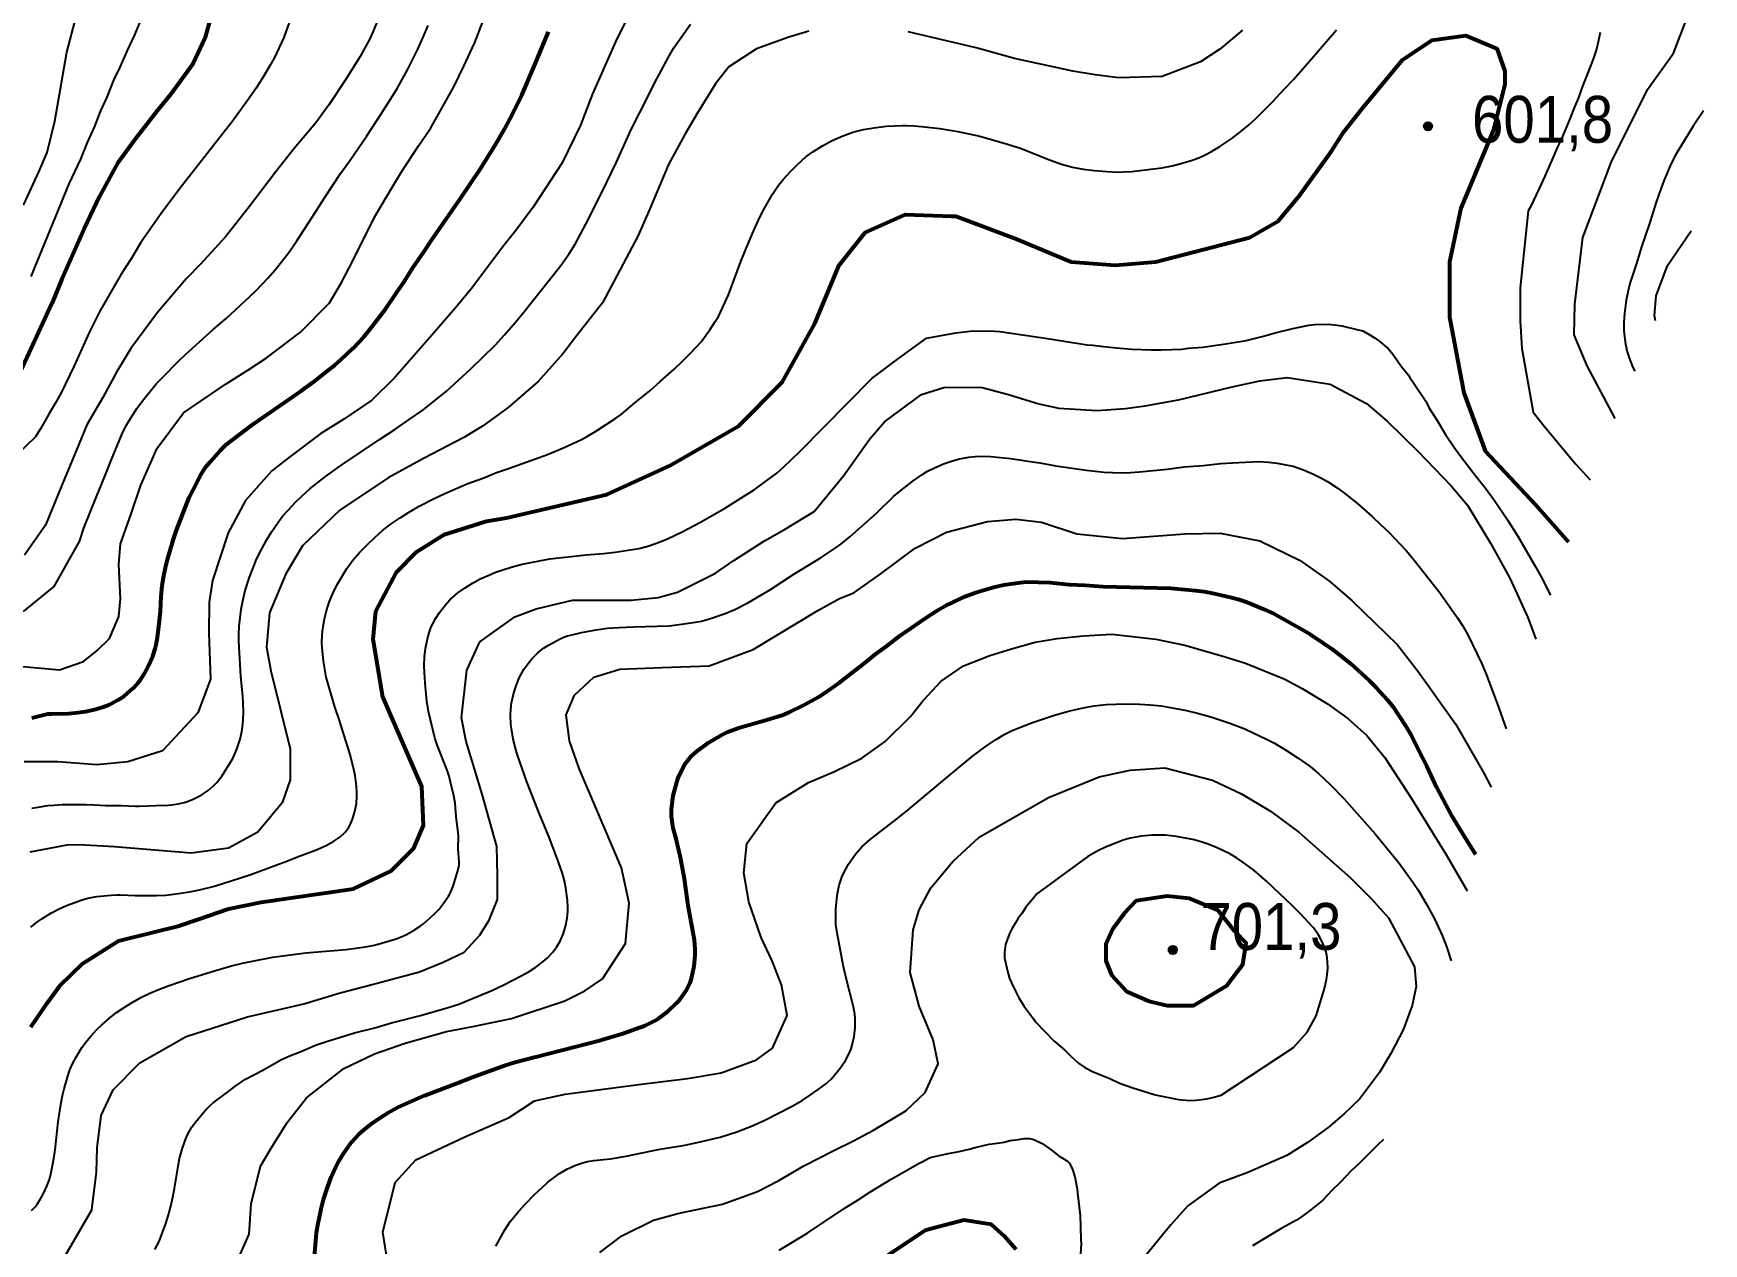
# Model space of a CAD drawing. Header units: metres. Extents: x 552626 to 559174, y 1843804 to 1852371.
# Drawn here: x 558568 to 559174, y 1848453 to 1848893 of the extents above; entities that cross this region are included whole.
import ezdxf

# ---------------------------------------------------------------- set-up
doc = ezdxf.new("R2010")
doc.units = ezdxf.units.M
doc.header["$LTSCALE"] = 6.8
for name, color, linetype, lineweight in [('1', 7, 'Continuous', 25), ('2', 7, 'Continuous', 53), ('5', 7, 'Continuous', 25)]:
    doc.layers.add(name, color=color, linetype=linetype, lineweight=lineweight)

msp = doc.modelspace()

# ---------------------------------------------------------------- hatches: boundary and pattern name
at = {"layer": '5'}
for points in [[(559075.21, 1848858.84, 1), (559072.21, 1848858.84, 1)], [(558982.59, 1848560, 1), (558979.59, 1848560, 1)]]:
    msp.add_hatch(color=256, dxfattribs=at).paths.add_polyline_path(points)

# ---------------------------------------------------------------- linework, layer by layer
at = {"layer": '1'}
for points in [[(558650.79, 1849008.94), (558644.45, 1848997.8), (558639.49, 1848988.66), (558633.69, 1848977.07), (558627.97, 1848964.45), (558625.14, 1848957.57), (558620.52, 1848945.33), (558615.89, 1848931.17), (558612.82, 1848919.86), (558611.2, 1848913.08), (558608.37, 1848902.55), (558607.26, 1848899.3), (558604.33, 1848891.96), (558601.49, 1848886.06), (558599.03, 1848880.26), (558596.7, 1848875.54), (558594.29, 1848869.36), (558591.82, 1848864.16), (558589.65, 1848858.47), (558587.12, 1848852.94), (558584.72, 1848846.94), (558580.5, 1848837.96), (558566.7, 1848804.33)], [(558564.01, 1848830.24), (558569.73, 1848842.61), (558572.55, 1848849.37), (558575.36, 1848860.75), (558579.7, 1848885.68), (558584.46, 1848903.59)], [(558694.79, 1848902.5), (558689.84, 1848890.75), (558686.23, 1848884.16), (558680.9, 1848875.7), (558674.97, 1848866.79), (558670.09, 1848860.06), (558662.28, 1848850.8), (558655.43, 1848842.17), (558645.94, 1848829.63), (558637.29, 1848818.74), (558628.15, 1848808.69), (558623.2, 1848803.62), (558612.67, 1848791.22), (558602.98, 1848778.15), (558597.79, 1848769.58), (558592.81, 1848760.39), (558587, 1848750.46), (558583.13, 1848741.12), (558577.92, 1848728.64), (558572.02, 1848714.16), (558564.36, 1848703.22)], [(558784.7, 1848901.26), (558778.84, 1848889.52), (558770.48, 1848870.56), (558766.12, 1848859.26), (558759.45, 1848845.63), (558748.96, 1848829.51), (558742.73, 1848821.08), (558738.34, 1848815.56), (558726.63, 1848799.94), (558721.55, 1848793.82), (558713.15, 1848784.12), (558698.71, 1848767.67), (558690.38, 1848759.51), (558680.25, 1848752.56), (558671.97, 1848747.36), (558660.13, 1848738.55), (558654.11, 1848733.87), (558644.55, 1848723), (558638.3, 1848711.35), (558632.58, 1848693.97), (558631.43, 1848686.12), (558631.3, 1848674.92), (558631.93, 1848658.28), (558627.29, 1848646.04)], [(558661.62, 1848899.88), (558658.51, 1848891.06), (558654.92, 1848883.54), (558653.58, 1848881.05), (558651.14, 1848876.95), (558648.43, 1848872.68), (558645.31, 1848868.17), (558639.96, 1848860.86), (558621.61, 1848837.37), (558614.16, 1848827.57), (558606.61, 1848816.61), (558603.04, 1848810.72), (558599.46, 1848805.22), (558591.68, 1848791.7), (558587.96, 1848784.21), (558584.65, 1848777), (558582.31, 1848771.63), (558577.76, 1848762.42), (558575.86, 1848758.85), (558573.37, 1848754.66), (558570.55, 1848749.63), (558568.35, 1848746.13), (558550.44, 1848728.94)], [(558558.47, 1848663.33), (558577.03, 1848661.56), (558585.78, 1848664.6), (558590.73, 1848668.57), (558595.2, 1848673.04), (558598.67, 1848680.98), (558599.17, 1848687.43), (558598.67, 1848699.84), (558599.17, 1848707.28), (558603.13, 1848718.2), (558606.6, 1848728.62), (558612.56, 1848742.02), (558622.12, 1848754.88), (558637.62, 1848765.41), (558645.42, 1848770.29), (558652.12, 1848774.66), (558664.53, 1848784.19), (558675.02, 1848794.78), (558679.45, 1848802.1), (558683.65, 1848810.3), (558691.38, 1848825.85), (558695.36, 1848832.61), (558701.2, 1848842.28), (558707.31, 1848851.73), (558711.83, 1848858.29), (558720.16, 1848873.14), (558723.8, 1848880.63), (558727.83, 1848889.19), (558731.18, 1848898.07)], [(558564.07, 1848682.83), (558575.09, 1848691.88), (558584.33, 1848708.14), (558586.03, 1848713.34), (558590.59, 1848724.79), (558593.64, 1848732.17), (558595.67, 1848737.37), (558599.65, 1848747.02), (558601.19, 1848749.98), (558602.29, 1848751.88), (558605.14, 1848756.49), (558607.23, 1848759.22), (558612.29, 1848765.46), (558614.64, 1848767.97), (558620.22, 1848773.65), (558622.81, 1848776.08), (558632.98, 1848785.19), (558637.52, 1848789.08), (558646.2, 1848797.02), (558648.36, 1848799.18), (558652.79, 1848803.83), (558655.39, 1848806.75), (558660.26, 1848813.06), (558663.26, 1848817.28), (558668.82, 1848825.82), (558673.2, 1848832.84), (558679.05, 1848841.66), (558682.77, 1848846.87), (558688.59, 1848855.38), (558693.83, 1848863.3), (558699.46, 1848872.34), (558703.5, 1848879.51), (558707.04, 1848886.55), (558709.11, 1848891.16), (558710.86, 1848895.36)], [(558673.63, 1848731.82), (558679.49, 1848736.04), (558693.24, 1848745.22), (558698.8, 1848748.8), (558703.91, 1848752.42), (558708.98, 1848755.86), (558717.55, 1848762.69), (558726.5, 1848770.92), (558735.16, 1848779.46), (558738.54, 1848783.13), (558742.61, 1848787.8), (558744.99, 1848790.7), (558758.96, 1848808.31), (558761.96, 1848812.46), (558764.21, 1848816.05), (558768.09, 1848823.28), (558773.98, 1848835.04), (558779.05, 1848845.62), (558784.71, 1848857.87), (558787.64, 1848863.87), (558793.81, 1848876), (558798.14, 1848883.94), (558800.06, 1848887.26), (558806.04, 1848895.85)], [(558887.22, 1848859.04), (558889.9, 1848858.81), (558896.55, 1848858.08), (558903.08, 1848856.93), (558907.11, 1848856.14), (558911.02, 1848855.27), (558921.12, 1848852.4), (558925.83, 1848850.88), (558936.37, 1848846.66), (558940.7, 1848845.15), (558944.66, 1848844.01), (558948.51, 1848843.26), (558952.6, 1848842.76), (558957.31, 1848842.37), (558961.07, 1848842.23), (558963.02, 1848842.25), (558966.28, 1848842.48), (558977.05, 1848843.81), (558980.82, 1848844.5), (558984.01, 1848845.28), (558987.72, 1848846.4), (558990.5, 1848847.44), (558992.79, 1848848.46), (558995.14, 1848849.7), (558998.2, 1848851.52), (559002.48, 1848854.41), (559005.79, 1848856.9), (559008.44, 1848859.1), (559011, 1848861.46), (559017.19, 1848867.53), (559021.59, 1848872.43), (559024.92, 1848875.86), (559032.32, 1848884.23), (559040.46, 1848893.89)], [(559141.67, 1848752.78), (559131.46, 1848771.97), (559126.75, 1848783.16), (559126.93, 1848794.26), (559129.86, 1848818.51), (559140.12, 1848845.7), (559153.31, 1848872.16), (559162.83, 1848885.39), (559167.84, 1848898.58)], [(558849, 1848893.34), (558841.79, 1848891.22), (558830.07, 1848886.92), (558820.02, 1848880.37), (558815.19, 1848874.28), (558808.45, 1848863.48), (558804.05, 1848855.9), (558798.11, 1848844.93), (558791.34, 1848828.85), (558786.95, 1848818.95), (558774.17, 1848794.72), (558764.85, 1848782.98), (558759.71, 1848776.22), (558750.83, 1848766.2), (558739.94, 1848756.84), (558730.57, 1848749.98), (558723.84, 1848745.86), (558709.4, 1848738.42), (558696.33, 1848731.26), (558678.77, 1848719.6), (558665.21, 1848706.59), (558659.18, 1848696.39), (558653.34, 1848682.34), (558652.16, 1848669.8), (558653.76, 1848661.27), (558660.83, 1848632.9), (558660.83, 1848621.67), (558657.89, 1848613.4), (558649.05, 1848602.76), (558638.44, 1848596.85), (558624.89, 1848595.08), (558596.99, 1848597.42), (558584.25, 1848598.14), (558579.69, 1848598.01), (558566.36, 1848595.45)], [(559006.37, 1848893.67), (558998.16, 1848886.81), (558991.09, 1848882.27), (558977.17, 1848876.94), (558961.54, 1848876.43), (558952.93, 1848877.5), (558944.8, 1848878.88), (558923.7, 1848883.4), (558909.75, 1848887.33), (558885.04, 1848893.11)], [(559136.21, 1848892.86), (559135.5, 1848889.5), (559134.81, 1848886.77), (559133.86, 1848883.92), (559132.83, 1848880.98), (559130.98, 1848876.38), (559129.77, 1848873.42), (559128.19, 1848868.94), (559126.95, 1848866.16), (559125.11, 1848861.56), (559123.9, 1848858.6), (559122.11, 1848854.28), (559120.86, 1848851.68), (559118.97, 1848847.44), (559117.84, 1848844.58), (559116.09, 1848840.72), (559114.05, 1848836.29), (559110.89, 1848829.63), (559110.05, 1848828.17), (559107.09, 1848800.23), (559107.09, 1848788.25), (559107.72, 1848778.17), (559111.89, 1848755.09), (559115.99, 1848749.96), (559127.25, 1848736.39), (559132.49, 1848730.54)], [(559173.71, 1848864.42), (559169.92, 1848858.84), (559163.73, 1848848.81), (559161.96, 1848845.35), (559159.5, 1848839.67), (559158.14, 1848836.17), (559156.44, 1848831.25), (559154.08, 1848823.51), (559151.13, 1848815.04), (559149.37, 1848809.06), (559147.1, 1848802.21), (559146.72, 1848800.86), (559146.18, 1848798.52), (559145.66, 1848795.7), (559144.98, 1848790.95), (559144.76, 1848787.79), (559144.79, 1848784.61), (559144.96, 1848782.53), (559145.37, 1848779.81), (559146.01, 1848777), (559146.7, 1848774.77), (559148.08, 1848771.36), (559148.77, 1848769.98)], [(558620.34, 1848580.43), (558624.86, 1848581.16), (558627.89, 1848581.79), (558632.9, 1848583.03), (558635.98, 1848583.92), (558646.11, 1848587.18), (558659.21, 1848592.11), (558664.41, 1848594.16), (558670, 1848596.16), (558673.8, 1848597.87), (558676.66, 1848599.43), (558678.83, 1848600.93), (558680.71, 1848602.71), (558681.96, 1848604.34), (558682.55, 1848605.35), (558683.45, 1848607.38), (558684.29, 1848610.2), (558684.81, 1848613.17), (558684.98, 1848615.59), (558684.98, 1848616.94), (558684.83, 1848619.43), (558684.32, 1848623.21), (558683.88, 1848625.5), (558682.54, 1848630.85), (558680.22, 1848638.1), (558678.8, 1848642.87), (558676.99, 1848648.24), (558673.91, 1848658.95), (558673.21, 1848662.56), (558672.88, 1848664.88), (558672.46, 1848668.37), (558672.3, 1848671.25), (558672.43, 1848674.28), (558672.68, 1848676.65), (558673.25, 1848680.16), (558673.96, 1848683.05), (558674.95, 1848686.14), (558676.23, 1848689.29), (558677.76, 1848692.33), (558679.5, 1848695.33), (558681.41, 1848698.35), (558683.58, 1848701.35), (558686.12, 1848704.28), (558688.83, 1848707.07), (558691.49, 1848709.66), (558694.29, 1848712.13), (558697.42, 1848714.54), (558700.65, 1848716.78), (558703.77, 1848718.74), (558707.65, 1848720.97), (558712.99, 1848723.79), (558716.94, 1848725.6), (558725.32, 1848729.24), (558731.07, 1848731.33), (558735.68, 1848733.26), (558740.02, 1848734.68), (558754.14, 1848739.72), (558760.16, 1848742.23), (558766.53, 1848745.17), (558768.7, 1848746.35), (558771.96, 1848748.29), (558778.98, 1848752.95), (558780.86, 1848754.29), (558781.87, 1848755.07), (558785.85, 1848758.51), (558791.33, 1848762.86), (558795.02, 1848766.27), (558800.16, 1848770.73), (558803.14, 1848773.56), (558805.97, 1848776.44), (558809.9, 1848780.67), (558811.79, 1848783.11), (558813.14, 1848785.03), (558815.06, 1848787.97), (558816.17, 1848789.87), (558817.71, 1848792.91), (558819.81, 1848797.73), (558824.31, 1848809.75), (558826.46, 1848815.14), (558828.51, 1848819.99), (558831.15, 1848825.63), (558832.79, 1848828.86), (558835.78, 1848834.2), (558838.01, 1848837.48), (558839.66, 1848839.48), (558842.5, 1848842.58), (558844.48, 1848844.62), (558846.65, 1848846.63), (558847.95, 1848847.7), (558850.49, 1848849.55), (558853.92, 1848851.73), (558857.42, 1848853.66), (558861.06, 1848855.31), (558864.93, 1848856.67), (558868.86, 1848857.69), (558872.64, 1848858.33), (558877.17, 1848858.82), (558880.07, 1848859.05), (558882.93, 1848859.18), (558884.48, 1848859.17), (558887.22, 1848859.04)], [(559156.31, 1848788.26), (559155.85, 1848790.21), (559156.45, 1848797.36), (559160.58, 1848808.38), (559169.19, 1848820.94)], [(558735.35, 1848697), (558737.96, 1848697.95), (558741.04, 1848698.92), (558745.02, 1848699.97), (558755.03, 1848701.86), (558768.2, 1848703.32), (558774.53, 1848703.85), (558778.71, 1848704.35), (558785.05, 1848705.28), (558787.32, 1848705.69), (558790.59, 1848706.53), (558793.7, 1848707.57), (558797.7, 1848709.14), (558802.99, 1848711.65), (558809.72, 1848715.23), (558818.71, 1848720.44), (558826.59, 1848725.3), (558829.18, 1848726.98), (558831.92, 1848728.92), (558837.35, 1848733.03), (558839.97, 1848735.24), (558842.65, 1848737.78), (558845.81, 1848741.01), (558871.89, 1848767.34), (558881.58, 1848774.62), (558891.76, 1848781.9), (558902.31, 1848783.87), (558908.61, 1848784.59), (558916.38, 1848784.48), (558918.3, 1848784.43), (558935.58, 1848781.85), (558949.98, 1848779.58), (558952.11, 1848779.36), (558954.05, 1848779.13), (558955.99, 1848778.9), (558960.7, 1848778.43), (558966.23, 1848777.97), (558973.28, 1848777.78), (558977.13, 1848777.67), (558984.39, 1848777.96), (558986.82, 1848778.33), (558991.98, 1848778.65), (559001.05, 1848779.96), (559007.67, 1848781.09), (559013.97, 1848782.64), (559018.22, 1848783.85), (559024.6, 1848785.5), (559030.4, 1848786.62), (559032.64, 1848786.97), (559037.57, 1848786.99), (559040.79, 1848786.72), (559042.38, 1848786.44), (559048.85, 1848784.91), (559050.07, 1848784.59), (559052.32, 1848783.3), (559054.57, 1848782), (559056.28, 1848780.65), (559058.08, 1848779.21), (559059.21, 1848778.15), (559060.9, 1848776.16), (559062.41, 1848774.14), (559063.96, 1848771.76), (559066.61, 1848768.51), (559067.28, 1848767.49), (559068.49, 1848765.71), (559072.87, 1848759.13), (559074.04, 1848756.82), (559077.07, 1848752.02), (559080.03, 1848747.04), (559083.04, 1848742.53), (559085.22, 1848739.51), (559090.28, 1848732.87), (559094.51, 1848727.53), (559097.86, 1848723), (559102.51, 1848716.08), (559106.28, 1848710.16), (559112.6, 1848699.24), (559114.6, 1848695.61), (559118.21, 1848688.69)], [(558665.77, 1848540.4), (558678.91, 1848544.44), (558690.54, 1848547.47), (558707.72, 1848552.03), (558716.31, 1848555.57), (558723.89, 1848559.11), (558729.45, 1848565.17), (558732.99, 1848570.74), (558736.02, 1848578.32), (558736.02, 1848586.92), (558735.74, 1848597.54), (558730.47, 1848616.48), (558727.62, 1848625.67), (558724.68, 1848635.62), (558722.92, 1848644.17), (558724.92, 1848661.5), (558729.65, 1848671.81), (558742.37, 1848680.86), (558750.01, 1848683.8), (558763.28, 1848686.87), (558784.5, 1848686.86), (558794.29, 1848687.86), (558801.39, 1848689.83), (558815.14, 1848696.68), (558821.81, 1848701.31), (558832.96, 1848708.37), (558840.19, 1848712.55), (558850.89, 1848719.05), (558861.62, 1848731.98), (558871.14, 1848745.42), (558876.48, 1848751.57), (558889.87, 1848761.46), (558898.3, 1848764.23), (558911.96, 1848764), (558921.5, 1848761.49), (558932.44, 1848758.12), (558939.69, 1848756.51), (558953.55, 1848755.66), (558963.88, 1848756.46), (558971.1, 1848757.42), (558983.19, 1848759.58), (559002.59, 1848764.25), (559012.63, 1848766.43), (559022.64, 1848767.71), (559038.22, 1848765.26), (559051.37, 1848758.28), (559058.93, 1848751.82), (559069.95, 1848741), (559082.07, 1848728.37), (559088.02, 1848721.34), (559096.42, 1848707.52), (559103.41, 1848694.82), (559109.93, 1848680.65), (559112.89, 1848672.68)], [(558752.62, 1848555.74), (558754.19, 1848557.13), (558755.99, 1848558.99), (558757.49, 1848560.95), (558758.75, 1848563.14), (558759.85, 1848565.69), (558760.72, 1848568.51), (558761.31, 1848571.5), (558761.54, 1848573.97), (558761.58, 1848575.4), (558761.45, 1848578.08), (558760.88, 1848582.33), (558760.3, 1848585.05), (558759.58, 1848587.75), (558758.2, 1848591.81), (558754.77, 1848600.94), (558751.42, 1848608.94), (558746.71, 1848621.02), (558743.22, 1848631.03), (558742.53, 1848633.23), (558741.72, 1848636.44), (558741.17, 1848639.62), (558740.91, 1848641.77), (558740.75, 1848645.19), (558740.83, 1848647.38), (558741.09, 1848649.6), (558741.91, 1848653.21), (558742.88, 1848656.16), (558744.03, 1848658.91), (558745.09, 1848660.93), (558745.76, 1848662), (558747.11, 1848663.85), (558748.53, 1848665.55), (558750.65, 1848667.78), (558752.06, 1848669), (558752.91, 1848669.61), (558754.55, 1848670.61), (558758.71, 1848672.81), (558760.38, 1848673.54), (558761.44, 1848673.9), (558763.57, 1848674.48), (558766.48, 1848675.14), (558771.78, 1848676.17), (558775.9, 1848676.67), (558780.17, 1848677.01), (558785.36, 1848677.27), (558798.34, 1848677.6), (558801.16, 1848677.91), (558807.02, 1848678.73), (558810.04, 1848679.27), (558812.91, 1848680.09), (558818.64, 1848682.08), (558822.11, 1848683.46), (558826.89, 1848685.95), (558831.84, 1848688.79), (558835.05, 1848690.8), (558843.55, 1848696.34), (558853.52, 1848702.43), (558858.59, 1848705.78), (558860.66, 1848707.26), (558863.91, 1848709.83), (558873.55, 1848718.48), (558879.7, 1848724.45), (558881.74, 1848726.16), (558886.86, 1848730.15), (558890, 1848732.34), (558892.13, 1848733.64), (558894.33, 1848734.81), (558897.85, 1848736.34), (558900.76, 1848737.33), (558903.63, 1848738.13), (558907.13, 1848738.78), (558909.42, 1848739), (558911.66, 1848739.09), (558914.95, 1848738.98), (558922.28, 1848738.32), (558927.78, 1848737.41), (558932.83, 1848736.71), (558938.68, 1848735.62), (558949.61, 1848734), (558956.24, 1848733.39), (558962.19, 1848733.15), (558965.68, 1848733.2), (558969.01, 1848733.4), (558979.04, 1848734.4), (558985.23, 1848735.21), (558992.08, 1848735.77), (558998.53, 1848736.49), (559002.76, 1848736.76), (559012.01, 1848737.18), (559015.82, 1848737), (559018.93, 1848736.61), (559022.16, 1848736.04), (559024.71, 1848735.45), (559026.09, 1848735.05), (559028.54, 1848734.19), (559032.33, 1848732.54), (559034.81, 1848731.28), (559037.23, 1848729.91), (559040.69, 1848727.67), (559044.01, 1848725.21)], [(558567.08, 1848611.37), (558569.33, 1848611.82), (558572.89, 1848612.35), (558575.16, 1848612.56), (558578.06, 1848612.71), (558586.63, 1848612.73), (558589.83, 1848612.64), (558593.88, 1848612.39), (558599.72, 1848612.4), (558604.69, 1848612.15), (558605.96, 1848612.15), (558611.99, 1848612.38), (558616.57, 1848612.46), (558617.83, 1848612.57), (558620.1, 1848612.93), (558622.32, 1848613.47), (558623.52, 1848613.85), (558625.63, 1848614.67), (558627.72, 1848615.72), (558628.88, 1848616.41), (558631.01, 1848617.85), (558633.07, 1848619.61), (558634.14, 1848620.73), (558635.95, 1848623.03), (558637.61, 1848625.52), (558639.92, 1848629.45), (558641.47, 1848632.83), (558642.61, 1848636.43), (558643.22, 1848639.26), (558643.46, 1848640.75), (558643.7, 1848643.3), (558643.8, 1848646.44), (558643.78, 1848649.53), (558643.66, 1848651.93), (558642.87, 1848659.32), (558642.19, 1848671.99), (558642.2, 1848674.39), (558642.33, 1848677.43), (558642.6, 1848680.53), (558643.01, 1848683.63), (558643.57, 1848686.68), (558644.49, 1848690.39), (558646.08, 1848695.28), (558647.55, 1848699.2), (558648.6, 1848701.74), (558650.47, 1848705.57), (558652.19, 1848708.67), (558654.09, 1848711.78), (558656.54, 1848715.37), (558658.18, 1848717.45), (558659.91, 1848719.46), (558662.84, 1848722.59), (558664.85, 1848724.56), (558668.06, 1848727.41), (558673.63, 1848731.82)], [(559044.01, 1848725.21), (559048.33, 1848721.67), (559053.46, 1848717.23), (559056.51, 1848714.4), (559059.46, 1848711.52), (559063.51, 1848707.33), (559065.84, 1848704.77), (559068.69, 1848701.45), (559077.78, 1848689.97), (559084.39, 1848680.42), (559086.41, 1848677.33), (559088.22, 1848674.05), (559091.57, 1848667.32), (559093.2, 1848663.82), (559094.79, 1848660.02), (559098.85, 1848649.44), (559102.09, 1848640.2)], [(558875.21, 1848696.51), (558887.65, 1848705.78), (558898.95, 1848711.58), (558913.8, 1848715.47), (558924.13, 1848716.27), (558933.39, 1848715.15), (558946.21, 1848710.97), (558962.87, 1848709.28), (558985.43, 1848710.97), (558998.27, 1848711.16), (559012.73, 1848708.45), (559027.32, 1848701.25), (559038.1, 1848693.61), (559046.22, 1848686.7), (559062.59, 1848670.71), (559070.13, 1848661.03), (559083.67, 1848642), (559093.78, 1848624.3), (559096.58, 1848618.99)], [(558566.88, 1848465.39), (558568.26, 1848466.82), (558568.97, 1848467.71), (558570.12, 1848469.48), (558571.41, 1848471.86), (558572.5, 1848474.22), (558573.39, 1848476.65), (558574.07, 1848479.23), (558575.07, 1848484.36), (558575.51, 1848487.4), (558576.61, 1848497.6), (558577.72, 1848504.62), (558578.2, 1848507.16), (558578.76, 1848509.55), (558580.06, 1848514.19), (558580.86, 1848516.47), (558581.85, 1848518.67), (558583.23, 1848521.27), (558585.22, 1848524.55), (558587.12, 1848527.1), (558588.48, 1848528.72), (558590.73, 1848531.17), (558592.32, 1848532.74), (558595.17, 1848535.24), (558597.78, 1848537.27), (558600.56, 1848539.15), (558602.85, 1848540.56), (558606.61, 1848542.66), (558609.89, 1848544.28), (558613.4, 1848545.75), (558616.9, 1848547.07), (558624.2, 1848549.58), (558633.28, 1848552.37), (558639.55, 1848554.16), (558643.54, 1848555.18), (558648.28, 1848556.2), (558654.55, 1848557.34), (558658.07, 1848557.87), (558666.53, 1848558.88), (558681.07, 1848560.19), (558688.14, 1848561.14), (558691.38, 1848561.76), (558693.47, 1848562.27), (558695.62, 1848562.86), (558699.21, 1848563.99), (558701.64, 1848564.95), (558703.01, 1848565.6), (558705.51, 1848567.01), (558707.97, 1848568.64), (558709.26, 1848569.6), (558711.48, 1848571.46), (558713.57, 1848573.49), (558714.68, 1848574.7), (558716.61, 1848577.05), (558718.27, 1848579.46), (558718.64, 1848580.12), (558718.98, 1848580.78), (558719.93, 1848583.11), (558721.63, 1848588.66), (558722.08, 1848590.72), (558722.16, 1848591.88), (558721.78, 1848596.67), (558721.84, 1848601.26), (558721.77, 1848602.47), (558721.02, 1848608.43), (558720.61, 1848613.23), (558720.13, 1848615.92), (558719.02, 1848620.82), (558718.44, 1848623.01), (558717.7, 1848625.23), (558714.31, 1848634.01), (558713.3, 1848636.88), (558710.98, 1848646.46), (558710.44, 1848650.29), (558709.78, 1848656.75), (558709.49, 1848660.63), (558709.44, 1848663.16), (558709.56, 1848666.32), (558709.93, 1848669.35), (558710.64, 1848672.86), (558711.24, 1848675.04), (558712, 1848677.16), (558712.52, 1848678.32), (558713.65, 1848680.38), (558714.93, 1848682.36), (558717.13, 1848685.24), (558718.74, 1848686.97), (558719.72, 1848687.9), (558721.66, 1848689.51), (558724.31, 1848691.4), (558727.01, 1848693.08), (558729.77, 1848694.57), (558732.58, 1848695.88), (558735.35, 1848697)], [(558638.88, 1848440.97), (558645.94, 1848456.83), (558646.6, 1848467.84), (558650.05, 1848481.48), (558653.92, 1848488.09), (558659.67, 1848497.37), (558666.75, 1848506.29), (558680.31, 1848516.97), (558691.4, 1848522.23), (558702.54, 1848526.09), (558717.48, 1848530.37), (558727.03, 1848532.24), (558741.1, 1848535.15), (558760.44, 1848541.48), (558767.73, 1848545.15), (558774.18, 1848549.49), (558782.48, 1848562.27), (558783.75, 1848576.95), (558781, 1848589.75), (558765.71, 1848625.82), (558762.17, 1848635.87), (558760.99, 1848645.32), (558763.94, 1848652.42), (558771.01, 1848658.92), (558780.44, 1848661.87), (558795.76, 1848662.46), (558812.85, 1848663.05), (558828.76, 1848668.96), (558852.32, 1848683.15), (558860.14, 1848687.55), (558865.34, 1848689.59), (558875.21, 1848696.51)], [(558695.88, 1848448.55), (558694.47, 1848457.52), (558698.94, 1848475.65), (558706.36, 1848483.83), (558723.94, 1848492.02), (558740.22, 1848499.17), (558749.43, 1848505.24), (558760.59, 1848507.68), (558787.33, 1848511.13), (558804.96, 1848513.29), (558817.19, 1848515.34), (558830.02, 1848520.15), (558835.84, 1848524.29), (558841.16, 1848536.22), (558839.11, 1848547.3), (558835.67, 1848556.04), (558831.74, 1848564.46), (558827.29, 1848577.45), (558825.45, 1848587.91), (558826.54, 1848598.58), (558837.06, 1848613.3), (558848.94, 1848620.7), (558858.38, 1848624.75), (558868.24, 1848629.61), (558876.68, 1848635.59), (558885.93, 1848644.63), (558890.54, 1848650.43), (558897.06, 1848657.48), (558905.16, 1848663.04), (558914.63, 1848666.83), (558922.58, 1848669.29), (558931.18, 1848671.69), (558939.13, 1848672.99), (558948.66, 1848673.95), (558959.02, 1848674.5)], [(558959.02, 1848674.5), (558974.91, 1848672.73), (558985.44, 1848670.59), (559000.07, 1848666.36), (559007.42, 1848663.98), (559021.72, 1848658.17), (559028.02, 1848654.78), (559037.27, 1848649.28), (559044.57, 1848643.95), (559051.45, 1848637.79), (559058.03, 1848629.8), (559067.7, 1848614.97), (559080.37, 1848594.31), (559087.95, 1848581.41)], [(558627.29, 1848646.04), (558614.47, 1848632.22), (558601.82, 1848628.2), (558590.62, 1848627.17), (558576.48, 1848628.24), (558564.26, 1848628.26)], [(558908.32, 1848630.17), (558911.64, 1848632.74), (558914.2, 1848634.57), (558916.77, 1848636.26), (558920.12, 1848638.24), (558922.82, 1848639.56), (558924.64, 1848640.35), (558930.14, 1848642.54), (558938.17, 1848645.16), (558943.78, 1848646.75), (558949.22, 1848647.98), (558952.6, 1848648.56), (558956.94, 1848648.98), (558960.43, 1848649.2), (558963.41, 1848649.29), (558969.03, 1848649.18), (558972.91, 1848648.94), (558976.87, 1848648.51), (558982.13, 1848647.64), (558986.1, 1848646.84), (558990.07, 1848645.89), (558995.28, 1848644.4), (559001.38, 1848642.37), (559007.17, 1848640.18), (559010.31, 1848638.81), (559015.13, 1848636.47), (559017.97, 1848634.96), (559022.39, 1848632.36), (559026.64, 1848629.58), (559030.88, 1848626.53), (559034.08, 1848623.9), (559038.34, 1848619.84), (559043.12, 1848614.87), (559054.51, 1848602.07), (559063.28, 1848591.51), (559068.15, 1848584.6), (559070.21, 1848581.54), (559073.32, 1848576.34), (559076.03, 1848571.23), (559078.95, 1848564.93), (559080.41, 1848561.22), (559082.11, 1848556.03)], [(558735.47, 1848452.52), (558738.71, 1848458.46), (558740.57, 1848461.41), (558743.78, 1848465.24), (558746.05, 1848467.7), (558749.48, 1848471.19), (558751.96, 1848473.48), (558754.35, 1848475.68), (558758.47, 1848478.8), (558761.2, 1848480.39), (558764.14, 1848481.82), (558766.52, 1848482.55), (558768.72, 1848483.26), (558770.96, 1848483.61), (558774.49, 1848483.92), (558777.01, 1848484.21), (558782.7, 1848485.14), (558794.34, 1848487.52), (558804.02, 1848489.19), (558809.53, 1848490.34), (558816.8, 1848492.06), (558822.88, 1848493.97), (558828.24, 1848496.07), (558833.04, 1848498.19), (558842.92, 1848503.26), (558846.58, 1848505.38), (558849.67, 1848507.38), (558852.42, 1848509.3), (558855.04, 1848511.29), (558857.07, 1848513.13), (558858.21, 1848514.37), (558860.34, 1848517.02), (558862.26, 1848519.88), (558863.12, 1848521.42), (558864.33, 1848524.12), (558865.15, 1848526.92), (558865.46, 1848528.6), (558865.79, 1848531.85), (558865.79, 1848535.07), (558865.66, 1848536.7), (558865.17, 1848539.36), (558862.64, 1848549.24), (558861.45, 1848554.43), (558859.24, 1848566.19), (558858.83, 1848569.15), (558858.75, 1848571.01), (558858.83, 1848574.77), (558859.17, 1848578.55), (558859.44, 1848580.44), (558860.05, 1848583.48), (558861, 1848586.35), (558861.74, 1848588), (558863.44, 1848591.1), (558865.89, 1848594.69), (558868.27, 1848597.34), (558871.29, 1848600), (558880.87, 1848607.42), (558884.32, 1848610.2), (558898.31, 1848621.97), (558908.32, 1848630.17)], [(558773.11, 1848450.22), (558781.15, 1848456.29), (558792.59, 1848461.97), (558801.95, 1848464.46), (558817.65, 1848467.68), (558830.36, 1848472.35), (558838.14, 1848476.33), (558847.17, 1848481.62), (558858.1, 1848487.24), (558864.92, 1848490.6), (558872.44, 1848494.55), (558884.23, 1848501.56), (558891.18, 1848508.28), (558895.91, 1848518.59), (558894.13, 1848527.39), (558889, 1848539.53), (558885.8, 1848551.77), (558886.84, 1848567.32), (558889.1, 1848574.52), (558893.33, 1848582.47), (558901.22, 1848592.12), (558910.76, 1848600.93), (558935.98, 1848615.27), (558954.41, 1848622.79), (558965.58, 1848625.23), (558978.21, 1848626.04), (558995.44, 1848621.59), (559006.04, 1848616.63), (559016.54, 1848610.38), (559026.81, 1848602.68), (559045.55, 1848586.19), (559053.25, 1848578.46), (559059.31, 1848571.57), (559068.8, 1848553.88), (559069.37, 1848546.75), (559067.98, 1848539.77), (559064.74, 1848531.04), (559060.2, 1848522.42), (559056.11, 1848515.52), (559048.87, 1848505.81), (559043.3, 1848500.54), (559037.45, 1848495.5), (559029.96, 1848490.14), (559022.53, 1848485.43), (559008.33, 1848479.17), (558997.96, 1848475.4), (558986.56, 1848467.15), (558980.41, 1848460.27), (558966.31, 1848443.09)], [(558566.65, 1848568.18), (558568.57, 1848569.8), (558570.61, 1848571.3), (558573.9, 1848573.36), (558576.7, 1848574.81), (558579.58, 1848576.06), (558585.26, 1848578.13), (558587.4, 1848578.76), (558588.57, 1848579.02), (558590.65, 1848579.34), (558595.88, 1848579.9), (558597.93, 1848580.03), (558599.09, 1848580.03), (558604.54, 1848579.69), (558612.29, 1848579.74), (558615.62, 1848579.84), (558620.34, 1848580.43)], [(558611.73, 1848451.3), (558613.19, 1848454.24), (558614.49, 1848457.41), (558615.65, 1848460.66), (558616.66, 1848463.86), (558617.51, 1848467.04), (558618.2, 1848470.23), (558618.78, 1848473.38), (558620.21, 1848482.21), (558620.64, 1848484.35), (558621.55, 1848487.66), (558622.65, 1848490.81), (558623.41, 1848492.68), (558624.33, 1848494.5), (558624.96, 1848495.51), (558626.32, 1848497.36), (558630.07, 1848501.86), (558631.71, 1848503.53), (558632.79, 1848504.46), (558638.04, 1848508.31), (558640.74, 1848510.44), (558642.95, 1848512.05), (558644.35, 1848512.92), (558650.86, 1848516.31), (558657.41, 1848520.1), (558660.95, 1848521.62), (558664.46, 1848522.99), (558669.96, 1848525.44), (558673.55, 1848526.69), (558684.12, 1848529.85), (558691.56, 1848531.76), (558697.6, 1848533.49), (558708.05, 1848536.16), (558718.12, 1848539.06), (558722, 1848540.35), (558734.03, 1848545.26), (558738.14, 1848547.25), (558744.57, 1848550.61), (558747.47, 1848552.2), (558749.96, 1848553.76), (558752.62, 1848555.74)], [(558577.33, 1848445.83), (558588.85, 1848465.7), (558590.49, 1848479.39), (558590.77, 1848488.17), (558592.25, 1848499.91), (558596.59, 1848509.16), (558606.26, 1848519.01), (558623.04, 1848528.53), (558645.36, 1848535.72), (558665.77, 1848540.4)], [(558838.26, 1848451.06), (558848.33, 1848457.12), (558861.8, 1848466.1), (558866.94, 1848469.32), (558871.09, 1848472.04), (558878.85, 1848476.75), (558889.33, 1848482.69), (558890.12, 1848483.07), (558892.61, 1848484.41), (558893.57, 1848484.79), (558895.79, 1848485.32), (558899.53, 1848486.11), (558903.55, 1848486.85), (558907.2, 1848487.72), (558909.42, 1848488.25), (558912.44, 1848488.97), (558914.48, 1848489.47), (558916.54, 1848489.8), (558919.86, 1848490.27), (558921.9, 1848490.78), (558925.05, 1848491.23), (558927.11, 1848491.56), (558929.21, 1848491.53), (558930.61, 1848491.23), (558933.7, 1848489.76), (558936.09, 1848488.03), (558937.5, 1848486.91), (558939.89, 1848485.18), (558941.27, 1848484.24), (558942.84, 1848483.33), (558943.56, 1848482.59), (558944.65, 1848480.25), (558945.5, 1848477.61), (558946.36, 1848473.33), (558946.54, 1848471.71), (558947.48, 1848463.6), (558947.75, 1848454.87), (558947.81, 1848453.51), (558947.55, 1848449.46)], [(559057.5, 1848491.22), (559055.67, 1848489.34), (559048.81, 1848482.6), (559045.81, 1848479.83), (559041.77, 1848475.54), (559038.71, 1848472.52), (559035.62, 1848469.28), (559034.8, 1848468.53), (559030.62, 1848465.23), (559027.07, 1848462.66), (559026, 1848461.98), (559020.69, 1848458.99), (559015.25, 1848455.81), (559010.04, 1848452.64)]]:
    msp.add_lwpolyline(points, dxfattribs=at)
msp.add_lwpolyline([(558931.79, 1848580.35), (558930.43, 1848578.65), (558927.78, 1848575.51), (558926.39, 1848573.34), (558924.95, 1848571.54), (558923.96, 1848569.87), (558922.66, 1848567.62), (558921.85, 1848565.98), (558920.94, 1848563.59), (558920.4, 1848561.89), (558919.99, 1848559.1), (558920.04, 1848557.1), (558921.14, 1848552.3), (558921.81, 1848549.64), (558922.41, 1848548.34), (558923.99, 1848544.96), (558925.26, 1848542.64), (558926.97, 1848539.64), (558927.62, 1848538.8), (558930.51, 1848535.03), (558931.18, 1848534.01), (558934.69, 1848530.4), (558937.91, 1848527.03), (558939.34, 1848525.73), (558941.97, 1848523.48), (558943.92, 1848521.6), (558946.87, 1848518.93), (558949.16, 1848517.28), (558951.97, 1848515.86), (558954.56, 1848514.79), (558958.29, 1848513.3), (558961.76, 1848511.69), (558966.61, 1848509.97), (558968.13, 1848509.42), (558974.37, 1848507.58), (558975.87, 1848507.2), (558978.96, 1848506.55), (558983.17, 1848505.67), (558987.21, 1848505.4), (558989.4, 1848505.47), (558992.64, 1848505.84), (558994.52, 1848506.15), (558996.02, 1848506.59), (558998.58, 1848507.34), (559024.85, 1848524.53), (559029.9, 1848530.17), (559033.16, 1848536.12), (559035.88, 1848545.11), (559036.28, 1848546.48), (559036.85, 1848549.21), (559037.2, 1848551.98), (559037.29, 1848553.41), (559037.26, 1848555.81), (559036.93, 1848558.16), (559036.59, 1848559.52), (559035.69, 1848562.07), (559034.49, 1848564.56), (559033.72, 1848565.84), (559032.13, 1848567.97), (559030.36, 1848569.96), (559027.45, 1848573.04), (559024.41, 1848576.08), (559019.96, 1848580.39), (559015.05, 1848584.97), (559010.5, 1848588.92), (559006.56, 1848591.81), (559004.19, 1848593.36), (559001.74, 1848594.82), (558999.24, 1848596.1), (558997.22, 1848597.01), (558993.91, 1848598.37), (558991.72, 1848599.14), (558988.32, 1848600.05), (558982.33, 1848601.16), (558978.49, 1848601.58), (558976.09, 1848601.64), (558973.66, 1848601.57), (558969.64, 1848601.22), (558967.01, 1848600.81), (558965.6, 1848600.49), (558963.12, 1848599.78), (558960.65, 1848598.89), (558956.68, 1848597.26), (558954.1, 1848596.04), (558950.24, 1848593.92)], close=True, dxfattribs=at)
at = {"layer": '2'}
msp.add_line((559086.77, 1848601.09), (559090.97, 1848594.57), dxfattribs=at)
for points in [[(558632, 1848898.38), (558629.8, 1848890.66), (558625.57, 1848881.56), (558617.45, 1848870.47), (558612.48, 1848864.5), (558604.53, 1848854.2), (558598.19, 1848845.63), (558591.63, 1848833.3), (558586.03, 1848821.6), (558577.97, 1848803.31), (558574.45, 1848794.8), (558561.73, 1848767.21)], [(558566.71, 1848531.96), (558572.66, 1848540.62), (558577.2, 1848546.92), (558585.64, 1848555.22), (558598.47, 1848563.26), (558611.72, 1848566.58), (558619.99, 1848568.56), (558627.54, 1848571.1), (558638.42, 1848574.92), (558650.23, 1848577.3), (558683.81, 1848582.09), (558697.36, 1848588.59), (558705.61, 1848596.86), (558709.14, 1848605.14), (558708.55, 1848619.32), (558694.41, 1848651.82), (558690.96, 1848672.77), (558691.85, 1848682.91), (558699.36, 1848697.01), (558706.62, 1848704.41), (558716.69, 1848710.71), (558732.08, 1848715.56), (558739.27, 1848716.77), (558775.72, 1848725.17), (558798.7, 1848735.8), (558823.45, 1848749.99), (558839.35, 1848765.94), (558851.14, 1848787.22), (558859.98, 1848808.5), (558869.4, 1848820.32), (558884.14, 1848826.82), (558900.63, 1848826.23), (558902.4, 1848826.23), (558924.2, 1848817.95), (558944.24, 1848809.68), (558960.15, 1848808.5), (558974.88, 1848809.68), (559009.05, 1848818.54), (559019.38, 1848824.39), (559027.02, 1848833.67), (559038.67, 1848849.8), (559043.13, 1848856.87), (559049.87, 1848865.36), (559064.44, 1848882.96), (559075.05, 1848890.06), (559087.42, 1848891.83), (559098.62, 1848887.1), (559101.56, 1848878.83), (559101.56, 1848874.1), (559097.44, 1848857.55), (559085.65, 1848829.18), (559081.53, 1848809.68), (559081.53, 1848789.59), (559086.69, 1848762.08), (559094.49, 1848741.06), (559112.75, 1848721.56), (559124.63, 1848708.01)], [(558709.12, 1848813.01), (558712.39, 1848818.04), (558722.55, 1848832.64), (558729.89, 1848843.45), (558735.41, 1848852.31), (558738.57, 1848857.82), (558740.63, 1848861.67), (558742.21, 1848864.74), (558744.82, 1848870.13), (558749.13, 1848880.03), (558754.54, 1848893.13)], [(558566.98, 1848644.23), (558572.8, 1848645.62), (558574.3, 1848645.64), (558580.38, 1848645.82), (558582.8, 1848645.98), (558586.52, 1848646.49), (558590.23, 1848647.33), (558592.63, 1848648.04), (558594.97, 1848648.91), (558596.22, 1848649.49), (558598.41, 1848650.68), (558600.51, 1848652.11), (558601.65, 1848652.99), (558603.67, 1848654.78), (558605.53, 1848656.78), (558606.45, 1848657.96), (558607.92, 1848660.24), (558609.51, 1848663.35), (558610.9, 1848666.63), (558611.77, 1848669.26), (558612.14, 1848670.7), (558612.61, 1848673.29), (558613.38, 1848679.44), (558613.69, 1848682.86), (558613.94, 1848688.2), (558614.39, 1848692.24), (558614.91, 1848695.66), (558615.49, 1848698.64), (558616.25, 1848701.7), (558618.15, 1848708.24), (558619.52, 1848712.32), (558624.18, 1848724.19), (558625.55, 1848726.97), (558628.42, 1848732.31), (558629.61, 1848734.33), (558630.33, 1848735.36), (558631.72, 1848737.09), (558635.54, 1848741.26), (558637.5, 1848743.2), (558639.48, 1848744.84), (558647.44, 1848750.83), (558664.76, 1848762.88), (558669.59, 1848766.37), (558674.5, 1848770.17), (558676.95, 1848772.16), (558679.29, 1848774.2), (558683.63, 1848778.34), (558687.47, 1848782.44), (558689.58, 1848784.93), (558695.43, 1848792.53), (558699.4, 1848798.44), (558702.14, 1848802.34), (558705.35, 1848807.45), (558709.12, 1848813.01)], [(558696.23, 1848500.86), (558699.99, 1848502.88), (558705.18, 1848505.28), (558709.54, 1848507.14), (558713.96, 1848508.9), (558721.02, 1848511.49), (558727.14, 1848513.93), (558738.6, 1848518), (558742.4, 1848519.2), (558749.44, 1848521.12), (558773.1, 1848527.16), (558781.11, 1848529.59), (558784.55, 1848530.73), (558789.62, 1848532.56), (558792.81, 1848534.08), (558793.71, 1848534.61), (558794.61, 1848535.2), (558797.91, 1848537.72), (558800.92, 1848540.56), (558801.65, 1848541.35), (558802.33, 1848542.13), (558804.37, 1848544.96), (558805.89, 1848548.07), (558806.55, 1848550.04), (558807.39, 1848554.04), (558807.78, 1848558.12), (558807.8, 1848560.19), (558807.47, 1848563.61), (558805.25, 1848576.13), (558803.91, 1848585.73), (558803.05, 1848590.37), (558802.26, 1848594.07), (558800.83, 1848600.24), (558799.81, 1848604.17), (558799.18, 1848608.36), (558799.15, 1848609.62), (558799.18, 1848610.92), (558799.83, 1848615.97), (558801.08, 1848620.89), (558801.49, 1848622.12), (558801.93, 1848623.28), (558803.75, 1848626.97), (558806.32, 1848630.24), (558808.22, 1848632.01), (558812.53, 1848635.17), (558817.19, 1848637.9), (558819.59, 1848639.08), (558823.6, 1848640.6), (558833.78, 1848643.51), (558839.3, 1848645.22), (558841.83, 1848646.25), (558847.32, 1848648.92), (558850.03, 1848650.34), (558852.62, 1848651.85), (558855.7, 1848653.81), (558860.16, 1848656.96), (558868.72, 1848663.72), (558873.27, 1848667.47), (558877.15, 1848670.24), (558882.13, 1848674.01), (558891.51, 1848680.52), (558895.57, 1848683.09), (558898.62, 1848684.79), (558901.16, 1848686.08), (558906.03, 1848688.31), (558909.19, 1848689.52), (558912.35, 1848690.55), (558916.68, 1848691.77), (558919.83, 1848692.44), (558924.87, 1848693.23), (558927.93, 1848693.49), (558936.64, 1848693.29), (558943.44, 1848692.61), (558949.25, 1848692.31), (558955.87, 1848691.8), (558980.2, 1848691.24), (558989.31, 1848690.42), (558992.46, 1848690.01), (558995.58, 1848689.45), (559001.95, 1848688.01), (559005.12, 1848687.13), (559008.09, 1848686.11), (559014.14, 1848683.63), (559017.84, 1848681.89), (559027.82, 1848676.4), (559030.88, 1848674.55), (559035.77, 1848671.34), (559038.78, 1848669.24), (559042.55, 1848666.38), (559045.65, 1848663.75), (559052.32, 1848657.8), (559054.98, 1848655.07), (559058.83, 1848650.83), (559060.88, 1848648.32), (559065.49, 1848641.35), (559067.53, 1848637.91), (559070.37, 1848632.25), (559073.28, 1848626.68), (559076.84, 1848619.02), (559082.34, 1848608.46), (559086.77, 1848601.09)], [(558669.38, 1848445.66), (558670.35, 1848457.3), (558670.84, 1848460.13), (558672.04, 1848465.92), (558672.9, 1848469.47), (558674.33, 1848473.83), (558675.7, 1848477.47), (558677.25, 1848481.04), (558678.34, 1848483.1), (558680.25, 1848486.22), (558681.66, 1848488.29), (558683.19, 1848490.3), (558685.73, 1848493.07), (558687.51, 1848494.7), (558690.57, 1848497.15), (558693.93, 1848499.47), (558696.23, 1848500.86)], [(558924.29, 1848451.34), (558920.05, 1848456.12), (558915.28, 1848460.38), (558905.21, 1848461.97), (558891.42, 1848458.25), (558849.93, 1848430.75)]]:
    msp.add_lwpolyline(points, dxfattribs=at)
msp.add_lwpolyline([(559003.55, 1848566.71), (558997.54, 1848574.25), (558987, 1848578.69), (558979.06, 1848579.45), (558967.81, 1848577.78), (558963.4, 1848573.23), (558959.35, 1848567.67), (558956.83, 1848562.11), (558956.83, 1848556.04), (558958.85, 1848550.98), (558964.41, 1848544.91), (558972.49, 1848541.37), (558979.06, 1848539.86), (558988.66, 1848539.86), (559000.66, 1848547.08), (559006.47, 1848554.7), (559007.77, 1848562.43)], close=True, dxfattribs=at)
at = {"layer": '5'}
for centre in [(559073.71, 1848858.84), (558981.09, 1848560)]:
    msp.add_circle(centre, 1.5, dxfattribs=at)

# ---------------------------------------------------------------- texts
at = {"layer": '5', "width": 0.9}
for s, p in [('601,8', (559089.68, 1848852.87)), ('701,3', (558991.09, 1848560))]:
    msp.add_text(s, height=17, dxfattribs=at).set_placement(p)

doc.saveas('drawing.dxf')
